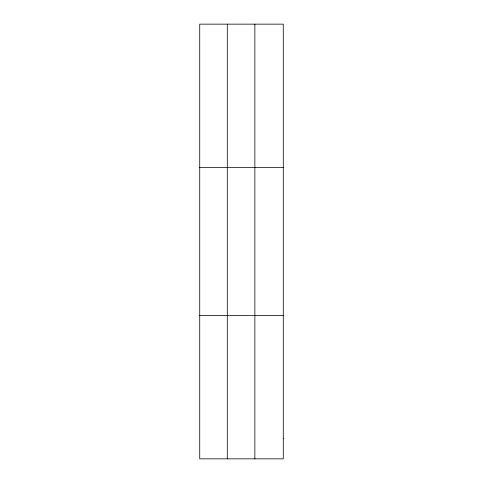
<?xml version="1.0" encoding="UTF-8"?>
<svg xmlns="http://www.w3.org/2000/svg" width="483" height="483" viewBox="0 0 483 483"><rect width="100%" height="100%" fill="white"/><g stroke="black" fill="none" stroke-linecap="round" stroke-linejoin="round"><path stroke-width="0.72" d="M227.3 458.85L227.3 24.15M254.867 458.85L254.867 24.15M199.727 167.601L283.273 167.601M199.727 315.399L283.273 315.399M283.273 438.359L283.273 458.85L199.727 458.85L199.727 24.15L283.273 24.15L283.273 438.359"/></g></svg>
